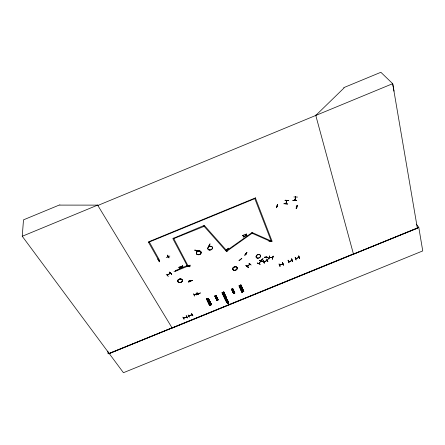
<?xml version="1.0" encoding="UTF-8"?>
<svg xmlns="http://www.w3.org/2000/svg" width="445" height="445" viewBox="0 0 445 445"><rect width="100%" height="100%" fill="white"/><g stroke="black" fill="none" stroke-linecap="round" stroke-linejoin="round"><path stroke-width="0.67" d="M158.62 260.192L158.848 260.386M190.254 265.276L186.461 265.926L189.909 266.766L186.466 265.904L190.243 265.17M189.954 266.505L186.505 265.659M189.909 266.766L186.511 265.643M266.155 256.698L266.038 257.21L266.132 256.887M266.255 256.954L265.988 256.726M188.168 265.882L188.335 266.205L188.318 265.91M270.46 241.579L270.449 241.057M190.482 280.3L190.577 280.812L190.521 280.317M285.968 203.465L285.862 203.832L286.714 200.356M286.981 200.55L286.725 200.834M167.682 275.082L167.676 274.943M167.403 275.127L170.429 273.363L170.335 273.03M416.281 224.174L418.784 227.406L422.75 250.924L123.437 372.71L22.25 236.267L23.496 219.847L59.836 204.817L59.836 205.101L97.633 205.123L97.844 205.468L392.69 83.677L394.025 91.164M292.977 200.484L296.665 200.567L296.643 200.267M292.982 200.5L292.966 200.2M159.393 261.716L157.892 259.04M175.758 270.643L175.686 270.415M264.302 257.321L267.846 257.255L264.336 257.177M287.737 203.938L284.027 203.638L287.698 204.077M288.065 260.225L289 262.728M270.427 241.579L270.393 241.118M188.391 265.442L188.508 265.982L188.318 265.698M188.313 265.965L188.324 265.726M246.174 253.689L246.23 254.062L245.896 253.928M190.377 280.595L190.588 280.773M263.373 260.497L264.375 262.934M183.674 317.875L183.802 318.242L183.774 317.941M186.755 316.929L186.694 316.684M188.786 316.072L189.114 315.755M194.12 294.851L194.421 294.718M194.348 294.468L194.498 294.618M188.847 315.894L192.14 314.821L192.001 314.515L188.847 316.033M197.135 293.35L197.263 293.717L197.09 293.466M197.497 293.611L197.419 293.261L194.181 294.812M227.389 249.573L227.773 249.656L227.423 249.562M268.774 259.012L269.614 256.003M240.328 259.574L240.105 259.385L240.445 259.452M178.706 267.239L179.763 267.623L179.891 266.755M179.463 268.602L179.78 268.619L179.902 267.768M180.998 266.299L182.055 266.683L182.183 265.815M181.749 267.668L182.066 267.684L182.189 266.828M179.496 268.736L179.669 267.684M180.915 268.007L179.997 267.706L180.175 266.638M181.783 267.801L181.96 266.744M183.201 267.072L182.289 266.766L182.467 265.698M166.208 274.287L168.355 276.512M258.69 263.679L258.901 263.396M259.001 263.496L258.968 263.273M263.818 261.521L263.991 261.838L267.334 260.342M264.291 261.688L264.113 261.365L264.324 261.677M267.161 260.125L267.312 260.486L267.206 260.136M295.435 197.124C296.259 196.623 294.885 201.279 294.673 200.072M297.577 197.074L293.889 196.94M194.599 296.142L193.469 293.683M189.398 317.229L188.14 314.971M184.069 319.41L182.795 317.146M279.566 265.237L279.872 264.925M188.502 265.954L188.213 266.177L188.079 265.832M242.82 235.422L243.582 235.933L243.749 235.038M243.181 236.974L243.515 236.979L243.676 236.1M245.139 234.47L245.901 234.988L246.063 234.087M245.495 236.022L245.829 236.034L245.99 235.155M288.594 261.549L288.994 261.499L288.833 261.187M243.231 237.102L243.454 236.011M243.727 236.228L244.694 236.501L243.804 236.028L244.032 234.921M277.591 204.455L276.49 207.748L277.591 204.45M277.19 206.191L277.04 205.968M277.185 206.18L277.541 206.219L277.413 205.835M245.545 236.15L245.768 235.06M268.83 241.218L272.418 241.162M296.053 258.617L295.842 258.295M246.041 235.277L247.008 235.55L246.118 235.077L246.352 233.97M270.582 241.585L270.682 241.29M284.038 203.921L284.032 203.615M285.117 200.256L288.788 200.45L285.1 200.256M268.813 259.046L269.592 256.014L268.736 258.929M269.536 257.661L269.13 257.416M272.279 259.123L273.113 256.086L272.462 259.112M273.185 256.198L272.301 259.101M296.242 206.708L296.687 207.047L296.403 206.886M297.165 205.256C294.323 211.781 298.094 207.008 297.138 205.245M183.479 318.247L186.716 316.94M189.153 316.028L189.058 315.7M286.892 200.84L286.663 200.389M191.762 314.876L192.095 314.743M285.89 203.593L285.801 203.321M247.231 266.427L247.559 266.077M249.684 264.213L249.957 263.985M294.846 200.05L294.957 200.345L294.735 199.844M257.255 262.973L260.158 264.33M260.091 264.23L257.288 263.056M282.77 263.635L282.92 263.996L279.627 265.198M279.933 265.198L279.76 264.864M295.608 258.395L296.014 258.628M298.617 257.16L298.706 257.533L299.04 257.282M286.029 203.771L286.853 200.328M194.832 250.212L198.403 250.941L194.921 250.051M196.501 250.674L196.456 251.002L196.267 250.668M188.519 265.899L188.346 266.177L188.257 265.465M208.416 246.947L210.012 243.96M210.012 243.949L208.232 246.886M209.506 245.618L209.345 245.406M258.723 263.618L260.892 260.892M262.889 258.729L260.787 261.393L260.714 260.892M227.128 249.751L227.417 250.201L227.278 249.957M226.616 251.475L228.274 248.571L226.588 251.458M226.633 251.586L228.318 248.672M190.321 281.318L190.638 281.49L190.393 281.001M285.061 200.389L288.738 200.573M260.653 261.293L260.564 261.07M175.653 270.399L175.842 270.855M243.61 291.575L240.812 284.967L239.026 285.779L241.913 292.248L239.065 285.768L242.141 292.159L239.449 285.501L242.481 292.015L239.482 285.54M241.902 292.243L243.665 291.43M234.66 293.11L233.542 293.55L231.572 289.25L232.869 288.733L234.832 293.044L232.657 288.688M225.52 299.479L225.81 299.324L227.873 303.523C223.562 300.503 226.494 295.007 228.758 303.173L227.556 303.512L228.758 303.173M243.287 291.703L240.639 285.145M234.604 293.138L232.54 288.794L234.448 293.194L234.832 293.038M232.54 288.833L234.726 293.044M227.812 303.507L227.517 303.668C224.608 298.144 225.532 297.716 227.896 303.507M226.355 298.606L226.616 298.5L223.423 292.059L226.594 298.517M226.705 298.478L223.752 291.931L221.966 292.743L225.053 299.123M226.416 299.129C233.141 311.984 222.25 289.951 228.407 303.318L226.655 299.034M225.014 299.135L226.778 298.322M231.962 289.094L233.92 293.405L231.967 289.089L231.578 289.25L233.564 293.55L233.847 293.394M216.893 300.342L218.184 299.83L216.109 295.575L214.879 295.997L216.899 300.347L217.288 300.186L214.974 296.036M217.11 300.258L215.096 295.908L217.115 300.258M225.598 298.901L225.337 299.007L222.394 292.465L225.593 298.906M215.597 295.647C216.47 298.033 219.185 300.381 217.271 300.197M215.714 295.736L216.103 295.58L217.8 299.991M209.617 305.415L211.542 304.653L208.366 298.317L206.524 298.945L209.628 305.42L206.552 298.984M209.94 305.287L210.201 305.181L206.847 298.812L209.717 305.264M211.214 304.792L207.876 298.406L210.969 304.886L207.887 298.45L211.386 304.608M206.775 298.962L210.179 305.198L206.847 298.812M248.399 267.211L246.029 265.459M246.052 265.587L248.449 267.345L246.041 265.448M248.299 267.456L245.946 265.671M244.85 255.202L246.931 252.482M244.889 255.235L246.914 252.393L244.822 255.107M226.349 250.602L226.839 251.214L252.104 233.258L252.454 232.524M261.86 260.069L261.51 260.114L261.782 260.208M251.614 232.64L252.104 233.258L270.749 241.529L271.862 240.717L255.308 197.747M247.259 266.405L249.895 264.185M250.001 264.269L249.795 263.952M262.294 261.599L259.457 260.331L262.316 261.593M277.541 206.219L277.413 205.851M194.843 250.168L198.286 250.963M247.587 266.305L247.465 266.216M168.143 256.798L168.132 257.149L168.238 256.793M315.778 115.444L344.018 87.982L343.729 87.654L380.859 72.29L392.69 83.677L417.354 228.14L172.204 328.099L97.633 205.123M167.709 275.21L167.648 275.082M258.723 263.473L258.617 263.39M197.141 293.622L197.513 293.483M267.345 260.47L263.98 261.816L263.852 261.504M282.953 263.98L282.848 263.635M291.987 260.292L291.842 259.958C292.632 260.881 288.555 262.044 288.488 261.326M158.865 260.509L158.743 260.141M258.851 263.674L260.959 261.143L260.792 260.848M250.018 264.247L247.298 266.227M251.175 265.07L248.844 263.245M296.042 259.852L295.152 257.327L296.12 259.969M289.016 262.845L288.082 260.214M279.988 266.405L279.043 263.907L280.061 266.522M242.03 292.137L239.288 285.673M239.382 285.651L242.486 292.009M243.827 291.486L240.973 285.006L243.81 291.497M225.231 299.051L222.083 292.638L225.109 298.984M234.509 293.133L232.54 288.794M209.717 305.32L206.786 298.951M210.986 304.886L207.815 298.545M216.915 300.342L214.985 296.02M211.381 304.664L208.327 298.339M217.866 299.919L215.781 295.675L217.883 299.919M231.589 289.25L233.631 293.478L233.92 293.405M222.539 292.526L225.465 298.895L222.394 292.465M223.891 291.992L226.722 298.467M272.279 257.388L272.685 257.733L272.568 257.366M226.416 250.796L251.692 232.83M169.322 272.201L171.731 274.248L169.256 272.106M170.246 273.052L167.342 275.31M171.72 274.237L169.278 272.106M247.398 266.46L247.181 266.138M204.605 225.632L204.033 226.238L226.422 251.442L226.967 250.858M259.535 260.408L262.361 261.682M279.599 265.226C280.667 264.063 283.51 264.458 282.536 263.729M288.933 261.526L288.788 261.176M291.67 260.281C292.771 259.407 288.482 262.817 288.549 261.276L288.66 261.621M298.851 257.065L299.007 257.427L295.686 258.651M286.597 200.623L286.752 200.662M299.007 257.427L295.764 258.751M167.509 275.366L167.331 275.01M186.739 317.057L186.616 316.69M227.156 249.995L227.412 249.862M188.691 282.002L192.056 280.428M188.719 282.052L192.029 280.339L188.674 281.913M198.592 293.455L198.62 293.761L198.52 293.244M200.395 293.066C193.247 295.919 196.251 295.296 200.289 292.832M170.035 273.197L170.201 273.536M22.25 236.267L97.683 205.101L97.894 205.451M159.627 260.303L158.971 260.792L148.319 241.946L255.386 197.93M187.395 266.11L172.816 238.553L203.81 225.604M203.866 225.793L204.133 226.355L173.773 238.609M242.547 235.533L242.87 235.544M243.799 235.166L244.083 235.049M244.867 234.582L245.189 234.593M246.113 234.215L246.402 234.098M179.925 266.889L180.208 266.772M182.216 265.949L182.5 265.832M179.936 267.901L180.943 268.14M182.222 266.961L183.234 267.206M173.483 238.064L188.129 266.032L175.703 271.122L175.425 270.621L187.128 265.609M267.862 261.654L266.789 258.99L267.829 261.521M283.443 265.142L282.442 262.517L283.404 265.014M291.714 258.868L292.454 261.46L291.725 258.879M298.795 255.986L299.502 258.584L298.784 255.975M109.248 353.469L353.419 253.906M109.259 353.614L418.784 227.406M172.059 327.854L108.085 353.836L107.857 351.144M417.371 228.24L353.491 254.178L315.672 115.055M166.23 257.499L169.84 256.042M177.561 270.21L174.001 271.528M196.89 292.181L198.342 294.64M197.524 293.583L194.165 294.935M186.305 315.75L187.59 318.019L186.138 315.7M191.495 313.647L192.702 315.772M186.761 317.018L183.535 318.347L183.446 317.969M239.421 286.302L241.101 285.629M222.383 293.255L224.063 292.582M231.906 289.506L232.857 289.128M206.853 299.596L208.533 298.923M231.839 289.595L232.963 289.144M215.091 296.431L216.214 295.981M240.673 289.128L242.347 288.455M223.713 296.047L225.381 295.38M208.249 302.361L209.918 301.693M217.727 299.084L216.593 299.474M240.968 289.778L242.636 289.111M224.019 296.698L225.693 296.031M208.571 303.001L210.24 302.333M241.223 290.363L242.898 289.695M224.291 297.271L225.965 296.604M208.861 303.568L210.53 302.9M241.513 291.013L243.187 290.346M224.603 297.916L226.271 297.249M209.183 304.208L210.852 303.54M241.707 291.447L243.376 290.78M224.803 298.345L226.472 297.677M209.395 304.63L211.064 303.968M225.854 299.719L226.794 299.346M225.787 299.813L226.9 299.368M228.146 301.999L227.022 302.383M228.346 302.422L227.223 302.806M168.154 256.693L168.171 256.27M169.028 257.911L167.537 255.08L169 257.777M246.157 254.051L245.968 253.606M267.039 260.575L266.922 260.219M188.903 316.134L188.786 315.783M183.535 318.331L183.39 318.019M279.61 265.331L279.527 264.959M276.634 207.743L277.43 204.466M269.331 257.527L272.629 257.394M298.628 256.031L299.507 258.545M291.558 258.918L292.393 261.337M282.508 262.617L283.459 265.109M240.395 285.245L243.504 291.608L240.478 285.095M242.353 292.009L239.449 285.501M207.999 298.473L208.204 298.278L211.414 304.653M191.673 313.558L192.913 315.822M191.784 314.977L191.723 314.598M296.643 200.294L293.01 200.311M277.218 206.068L277.368 206.002M190.477 281.535L190.293 281.084M168.088 257.104L168.043 256.32M240.973 285.006L240.712 285.111L243.582 291.586M233.608 293.45L231.706 289.066M222.233 292.638L225.142 299.029M225.693 299.407L227.656 303.612M216.982 300.269L214.952 295.908L215.897 295.53L218.017 299.902M228.569 303.245L226.588 298.918L225.654 299.296L227.679 303.601M209.128 245.295L209.551 245.612M296.248 208.599L297.21 205.34M263.98 261.816L263.879 261.465M246.269 253.939L245.885 253.606M252.532 232.713L271.177 240.995L254.807 198.631M178.74 267.373L179.702 267.818M181.032 266.433L181.994 266.878M242.597 235.655L243.504 236.139M244.917 234.704L245.818 235.188M266.989 260.586L266.894 260.258M260.853 261.499L260.67 261.154M263.056 258.884L260.82 261.499L262.923 258.812M198.57 293.722L198.409 293.294M196.634 250.674L196.473 250.969L196.379 250.468M168.138 257.121L167.943 256.615M204.667 225.821L227.033 251.052M198.587 293.478L198.57 293.249M190.493 281.535L190.276 281.056M159.672 260.503L149.309 241.997M157.88 259.057L159.421 261.849M295.68 196.829L294.829 200.111M295.552 196.829L295.719 197.396L295.497 196.896M296.492 206.853L296.236 206.764M208.143 298.417L211.325 304.747M225.799 299.296L227.751 303.573M223.423 292.059L226.488 298.5L223.423 292.115M291.558 260.047L291.714 260.403L291.536 260.086M231.856 289.066L233.792 293.455M255.53 198.337L148.591 242.291M282.508 263.774L282.642 264.08M270.571 241.057L270.749 241.529M270.332 241.329L270.449 241.613M279.466 265.014L279.632 265.309M272.524 257.51L269.292 257.655L269.158 257.316M269.481 257.293L269.609 257.649M261.515 259.78L261.749 260.219M245.812 253.7L245.935 253.978M249.606 264.108L249.74 264.464M227.078 249.773L227.111 250.14L227.017 249.873M234.526 292.571L233.391 292.96M203.971 226.043L204.133 226.355M217.516 298.656L216.387 299.046M217.121 297.839L215.986 298.228M196.573 250.446L196.64 250.746L196.451 250.413M188.341 265.693L188.491 265.993M194.187 294.696L194.115 294.562M190.354 280.322L190.449 280.834L190.315 280.356M190.549 281.212L190.627 281.501M186.383 316.784L186.444 317.163L186.366 316.823M175.53 270.449L175.703 271.122M168.093 256.448L168.282 257.093M216.392 298.222L216.91 298.172L216.392 298.222M227.039 301.577L227.551 301.526L227.039 301.577M233.085 291.408L233.603 291.358L233.085 291.408M228.719 248.221L225.899 250.563L228.719 248.221M241.813 258.411L239.021 260.692L241.813 258.411M264.263 263.106L263.357 260.392L264.252 263.129M233.797 290.969L232.702 291.469L233.797 290.969M233.998 291.408L232.902 291.909L233.998 291.408M217.31 298.217L216.214 298.717L217.31 298.217M234.176 291.792L233.08 292.293L234.198 291.848M234.376 292.226L233.28 292.727L234.376 292.226M217.85 299.313L216.754 299.813L217.85 299.313M227.745 301.143L226.655 301.638L227.745 301.143M227.946 301.565L226.855 302.066L227.946 301.565M228.463 302.65L227.373 303.145L228.463 302.65M192.318 280.339L188.691 281.329L192.323 280.367M192.357 280.472L188.663 281.162L192.357 280.495M233.97 270.31A2.32 1.724 -19.4 0 0 237.241 268.146A2.32 1.724 -19.4 0 0 233.736 267.284A2.32 1.724 -19.4 0 0 233.97 270.31A2.308 1.719 -19.4 0 0 237.235 268.151A2.308 1.719 -19.4 0 0 233.742 267.295A2.308 1.719 -19.4 0 0 233.975 270.31M233.942 270.21A2.308 1.713 -19.4 0 0 237.196 268.051A2.308 1.713 -19.4 0 0 233.714 267.2A2.308 1.713 -19.4 0 0 233.942 270.21M257.288 258.139A2.32 1.736 -21.9 0 0 260.586 255.953A2.32 1.736 -21.9 0 0 257.149 255.063A2.32 1.736 -21.9 0 0 257.288 258.139M257.249 258.039A2.314 1.73 -21.9 0 0 260.542 255.858A2.314 1.73 -21.9 0 0 257.11 254.968A2.314 1.73 -21.9 0 0 257.249 258.039M179.113 282.475A2.364 1.758 -13.9 0 0 182.361 280.294A2.364 1.758 -13.9 0 0 178.656 279.46A2.364 1.758 -13.9 0 0 179.113 282.475A2.353 1.752 -13.9 0 0 182.367 280.367A2.353 1.752 -13.9 0 0 178.679 279.532A2.353 1.752 -13.9 0 0 179.129 282.536M179.113 282.425A2.347 1.741 -13.9 0 0 182.333 280.261A2.347 1.741 -13.9 0 0 178.656 279.432A2.347 1.741 -13.9 0 0 179.113 282.425M209.144 250.007A2.403 1.852 -17.4 0 0 212.499 247.737A2.403 1.852 -17.4 0 0 208.8 246.791A2.403 1.852 -17.4 0 0 209.144 250.007M209.117 249.901A2.397 1.847 -17.4 0 0 212.46 247.643A2.397 1.847 -17.4 0 0 208.772 246.697A2.397 1.847 -17.4 0 0 209.117 249.901M197.758 254.668A2.414 1.858 -16 0 0 201.112 252.398A2.414 1.858 -16 0 0 197.369 251.464A2.414 1.858 -16 0 0 197.758 254.668A2.403 1.847 -16 0 0 201.107 252.41A2.403 1.847 -16 0 0 197.374 251.475A2.403 1.847 -16 0 0 197.764 254.668M197.741 254.568A2.397 1.847 -16 0 0 201.073 252.309A2.397 1.847 -16 0 0 197.352 251.381A2.397 1.847 -16 0 0 197.741 254.568"/></g></svg>
